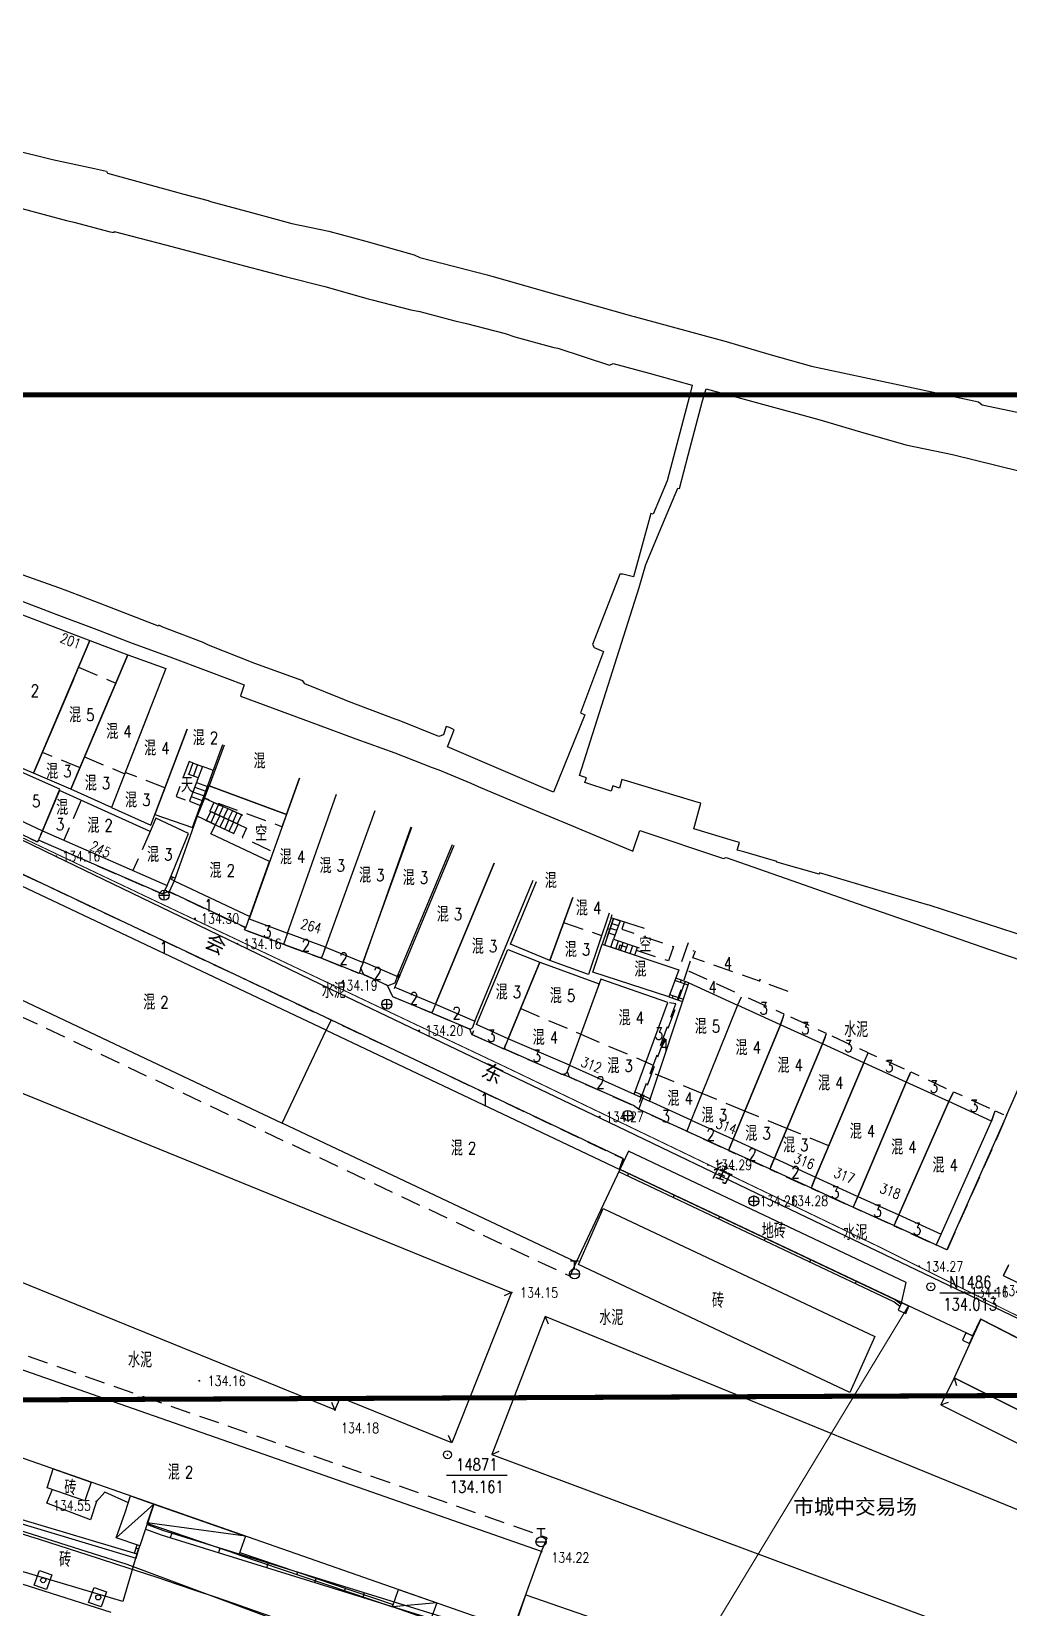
# Model space of a CAD drawing. Extents: x 529262 to 576451, y 2694391 to 2717535.
# Drawn here: x 566506 to 566602.9, y 2710090.4 to 2710246.9 of the extents above; entities that cross this region are included whole.
import ezdxf
from ezdxf.enums import TextEntityAlignment as Align
from ezdxf.xclip import XClip

# ---------------------------------------------------------------- set-up
doc = ezdxf.new("R2010")
doc.units = 0
doc.header["$XCLIPFRAME"] = 0
doc.linetypes.add('X5', pattern=[3, 2, -1])
for name, color, linetype in [('a红线图', 1, 'Continuous'), ('DMTZ', 8, 'Continuous'), ('GCD', 8, 'Continuous'), ('GXYZ', 8, 'Continuous'), ('JMD', 8, 'Continuous'), ('KZD', 8, 'Continuous'), ('PP-COM', 7, 'Continuous'), ('RD-中线', 40, 'Continuous'), ('RD-红线', 7, 'Continuous'), ('RD-街巷路', 8, 'Continuous'), ('ZBTZ', 8, 'Continuous'), ('ZJ', 7, 'Continuous'), ('污水管径标注_W10-', 202, 'Continuous')]:
    doc.layers.add(name, color=color, linetype=linetype)
doc.styles.add('HZ', font='rs.shx', dxfattribs={"width": 0.8, "bigfont": 'hztxt.shx'})
doc.styles.add('romanc', font='romanc.shx', dxfattribs={"width": 0.8})
doc.styles.add('等线体', font='simhei.ttf')
doc.linetypes.add('10422', pattern='A,0.75,[150,AAA.SHX,S=0.5,R=0,X=0,Y=0.5],1.5,[177,AAA.SHX,S=1,R=0,X=0,Y=0.4],0.75', length=3)
doc.linetypes.add('1161', pattern='A,0,[149,AAA.SHX,S=0.15,R=0,X=0,Y=0],-1.6', length=1.6)

# ---------------------------------------------------------------- blocks, each defined once
blk = doc.blocks.new('A$C19FD0107')
at = {"layer": 'RD-中线', "color": 8, "linetype": 'Continuous', "flags": 128}
for points in [[(-4915.64, 15741.63), (-4680.01, 15724.54, -0.06919), (-4464.53, 15678.48), (-4107.28, 15548.59, 0.074087), (-4020.64, 15530.95), (-3764.95, 15517.41)], [(-4490.73, 14139.44, 0), (-4490.29, 14139.42)], [(-3818.25, 14086.17, 0), (-3817.74, 14086.17)]]:
    blk.add_lwpolyline(points, format="xyb", dxfattribs=at)
at = {"layer": 'RD-红线', "color": 8, "linetype": 'Continuous', "flags": 128}
blk.add_lwpolyline([(-4584.2, 15730.06, -0.039951), (-4458.38, 15695.39), (-4101.13, 15565.5, 0.074087), (-4019.69, 15548.92), (-3378.21, 15514.95)], format="xyb", dxfattribs=at)
blk = doc.blocks.new('GC200')
at = {"linetype": 'Continuous', "const_width": 0.2, "flags": 128}
blk.add_lwpolyline([(-0.1, 0, 1), (0.1, 0, 1)], format="xyb", close=True, dxfattribs=at)
blk = doc.blocks.new('gc117')
at = {"color": 8}
blk.add_circle((0, 0), 0.8, dxfattribs=at)
blk.add_point((0, 0), dxfattribs=at)
blk = doc.blocks.new('gc133')
for p, q in [((-1, 0), (1, 0)), ((-0.8, 2.6), (0.8, 2.6)), ((0, 1), (0, 2.6))]:
    blk.add_line(p, q)
blk.add_circle((0, 0), 1)
blk = doc.blocks.new('gc170')
at = {"color": 8, "linetype": 'Continuous'}
blk.add_circle((0, 0), 0.5, dxfattribs=at)
blk = doc.blocks.new('gc043')
for p, q in [((-1, 0), (1, 0)), ((0, -1), (0, 1))]:
    blk.add_line(p, q)
blk.add_circle((0, 0), 1)

msp = doc.modelspace()

# ---------------------------------------------------------------- linework, layer by layer
at = {"const_width": 0.5}
for points in [[(566457.263, 2710927.309), (566457.263, 2710210.803), (566782.486, 2710210.803), (566782.486, 2710283.221), (567028.649, 2710284.666), (567028.649, 2710929.399), (566457.263, 2710928.841)], [(566139.325, 2710172.956), (565986.518, 2710172.842), (565986.681, 2709601.261), (566518.586, 2709601.552), (566518.485, 2709673.527), (566764.333, 2709673.513), (566764.12, 2710112.127), (566139.363, 2710109.398), (566139.316, 2710172.956)]]:
    msp.add_lwpolyline(points, dxfattribs=at)
at = {"layer": 'a红线图', "color": 8, "linetype": 'Continuous', "lineweight": 0, "const_width": 0.1, "elevation": 1, "flags": 128}
msp.add_lwpolyline([(566172.43, 2710207.167), (566212.383, 2710208.175), (566252.319, 2710209.071), (566279.215, 2710209.883), (566301.016, 2710211.706), (566331.862, 2710207.632), (566348.314, 2710205.46), (566371.373, 2710199.816), (566398.459, 2710193.891), (566418.491, 2710205.643), (566445.047, 2710194.234), (566481.463, 2710178.052), (566517.661, 2710160.821), (566553.685, 2710143.725), (566589.853, 2710126.301), (566661.288, 2710090.646), (566696.597, 2710071.626), (566725.76, 2710055.912)], dxfattribs=at)
msp.add_lwpolyline([(566172.43, 2710207.167), (566212.383, 2710208.175), (566252.319, 2710209.071), (566279.215, 2710209.883), (566301.016, 2710211.706), (566331.862, 2710207.632), (566348.314, 2710205.46), (566371.373, 2710199.816), (566398.459, 2710193.891), (566418.491, 2710205.643), (566445.047, 2710194.234), (566481.463, 2710178.052), (566517.661, 2710160.821), (566553.685, 2710143.725), (566589.853, 2710126.301), (566661.288, 2710090.646), (566696.597, 2710071.626), (566725.76, 2710055.912)], dxfattribs=at)
at = {"layer": 'a红线图', "color": 8, "linetype": 'Continuous', "lineweight": 0, "flags": 128}
msp.add_lwpolyline([(566550.969, 2710050.836), (566593.014, 2710120.32)], dxfattribs=at)
msp.add_lwpolyline([(566550.969, 2710050.836), (566593.014, 2710120.32)], dxfattribs=at)
at = {"layer": 'DMTZ', "linetype": '10422', "flags": 128}
msp.add_lwpolyline([(566515.586, 2710100.781), (566513.263, 2710101.817), (566512.415, 2710100.91), (566511.821, 2710099.088), (566507.484, 2710100.738), (566508.074, 2710102.123)], dxfattribs=at)
msp.add_lwpolyline([(566515.586, 2710100.781), (566513.263, 2710101.817), (566512.415, 2710100.91), (566511.821, 2710099.088), (566507.484, 2710100.738), (566508.074, 2710102.123)], dxfattribs=at)
at = {"layer": 'JMD', "linetype": 'Continuous'}
for p, q in [((566522.517, 2710172.77), (566521.523, 2710173.134)), ((566521.991, 2710174.241), (566521.578, 2710173.114)), ((566522.517, 2710172.77), (566521.658, 2710170.428)), ((566521.937, 2710174.261), (566522.93, 2710173.896)), ((566522.461, 2710174.068), (566522.047, 2710172.942)), ((566522.93, 2710173.896), (566522.517, 2710172.77)), ((566522.002, 2710171.366), (566523.099, 2710170.964)), ((566522.174, 2710171.836), (566523.271, 2710171.433)), ((566522.346, 2710172.305), (566523.443, 2710171.903)), ((566522.754, 2710170.025), (566523.614, 2710172.367)), ((566521.658, 2710170.428), (566522.754, 2710170.025)), ((566521.83, 2710170.897), (566522.927, 2710170.495)), ((566524.086, 2710170.316), (566523.685, 2710169.465)), ((566526.903, 2710169.053), (566524.086, 2710170.316)), ((566524.543, 2710170.111), (566524.137, 2710169.252)), ((566524.999, 2710169.907), (566524.59, 2710169.038)), ((566525.455, 2710169.702), (566525.042, 2710168.825)), ((566523.259, 2710168.56), (566526.05, 2710167.244)), ((566523.337, 2710168.524), (566523.763, 2710169.428)), ((566523.685, 2710169.465), (566526.477, 2710168.149)), ((566526.477, 2710168.149), (566523.685, 2710169.465)), ((566523.789, 2710168.31), (566524.215, 2710169.215)), ((566524.241, 2710168.097), (566524.668, 2710169.002)), ((566524.693, 2710167.884), (566525.12, 2710168.788)), ((566525.146, 2710167.671), (566525.572, 2710168.575)), ((566525.912, 2710169.498), (566525.494, 2710168.612)), ((566525.598, 2710167.457), (566526.024, 2710168.362)), ((566526.368, 2710169.293), (566525.946, 2710168.399)), ((566526.05, 2710167.244), (566526.477, 2710168.149)), ((566526.825, 2710169.09), (566526.399, 2710168.185)), ((566519.865, 2710162.668), (566519.971, 2710162.894)), ((566563.11, 2710156.944), (566563.728, 2710158.781)), ((566563.728, 2710158.781), (566564.386, 2710158.567)), ((566563.137, 2710157.809), (566563.374, 2710157.729)), ((566563.25, 2710157.359), (566563.881, 2710157.146)), ((566563.409, 2710157.833), (566564.049, 2710157.618)), ((566563.569, 2710158.307), (566564.216, 2710158.089)), ((566564.386, 2710158.567, -0.51), (566563.735, 2710156.733, 133.232)), ((566563.472, 2710155.947), (566563.735, 2710156.733)), ((566566.012, 2710155.099), (566563.472, 2710155.947)), ((566563.735, 2710156.733), (566566.274, 2710155.885)), ((566563.946, 2710155.789), (566564.209, 2710156.575)), ((566564.421, 2710155.63), (566564.683, 2710156.416)), ((566564.895, 2710155.472), (566565.157, 2710156.258)), ((566565.369, 2710155.314), (566565.632, 2710156.099)), ((566565.843, 2710155.155), (566566.106, 2710155.941)), ((566542.258, 2710153.025), (566542.353, 2710153.256)), ((566542.336, 2710152.993), (566542.432, 2710153.224)), ((566542.453, 2710152.944), (566542.549, 2710153.175)), ((566570.436, 2710152.683), (566570.348, 2710152.448)), ((566569.566, 2710150.886), (566569.642, 2710151.124)), ((566565.767, 2710141.355), (566565.872, 2710141.582)), ((566566.378, 2710141.073), (566566.483, 2710141.3)), ((566567.295, 2710140.649), (566567.4, 2710140.876)), ((566565.22, 2710133.461), (566565.113, 2710133.235)), ((566569.74, 2710131.323), (566569.633, 2710131.097)), ((566574.259, 2710129.185), (566574.153, 2710128.959)), ((566578.779, 2710127.047), (566578.672, 2710126.821)), ((566583.299, 2710124.908), (566583.192, 2710124.682)), ((566587.819, 2710122.77), (566587.712, 2710122.544)), ((566553.619, 2710121.647), (566552.883, 2710121.333)), ((566553.619, 2710121.647), (566552.883, 2710121.333)), ((566556.937, 2710119.269), (566557.253, 2710118.534)), ((566556.937, 2710119.269), (566557.253, 2710118.534)), ((566597.525, 2710113.191), (566597.777, 2710112.432)), ((566536.091, 2710109.995), (566535.78, 2710110.732)), ((566536.091, 2710109.995), (566535.78, 2710110.732)), ((566596.193, 2710110.512), (566596.952, 2710110.765)), ((566547.684, 2710106.714), (566547.37, 2710107.45)), ((566547.684, 2710106.714), (566547.37, 2710107.45)), ((566551.641, 2710105.561), (566552.37, 2710105.889)), ((566551.641, 2710105.561), (566552.37, 2710105.889)), ((566514.384, 2710097.299), (566518.112, 2710100.65)), ((566514.384, 2710097.299), (566518.112, 2710100.65)), ((566527.209, 2710097.469), (566517.465, 2710098.78)), ((566527.209, 2710097.469), (566517.465, 2710098.78)), ((566519.896, 2710097.765), (566519.748, 2710097.288)), ((566516.602, 2710096.181), (566516.365, 2710096.262)), ((566524.671, 2710096.282), (566524.523, 2710095.805)), ((566526.562, 2710095.598), (566526.642, 2710095.835)), ((566527.579, 2710095.253), (566527.66, 2710095.49)), ((566529.446, 2710094.799), (566529.298, 2710094.322)), ((566532.315, 2710093.648), (566532.395, 2710093.884)), ((566534.221, 2710093.316), (566534.073, 2710092.839)), ((566537.05, 2710092.042), (566537.13, 2710092.279)), ((566538.996, 2710091.833), (566538.848, 2710091.356)), ((566546.182, 2710090.833), (566541.785, 2710090.437)), ((566541.785, 2710090.437), (566541.865, 2710090.674))]:
    msp.add_line(p, q, dxfattribs=at)
at = {"layer": 'JMD', "linetype": 'Continuous', "flags": 128}
for points, elevation in [([(566511.779, 2710186.397), (566506.18, 2710173.208), (566502.46, 2710174.787), (566499.167, 2710177.073), (566504.218, 2710189.269)], 133.991), ([(566515.537, 2710184.981), (566509.879, 2710171.639), (566506.18, 2710173.208), (566511.779, 2710186.397)], 133.847), ([(566519.308, 2710183.603), (566513.926, 2710169.828), (566509.879, 2710171.639), (566515.537, 2710184.981)], 133.791), ([(566519.427, 2710162.083), (566521.57, 2710167.238), (566518.316, 2710168.763), (566517.767, 2710167.446), (566508.742, 2710171.486), (566507.062, 2710167.492)], 134.331), ([(566519.427, 2710162.083), (566521.57, 2710167.238), (566518.316, 2710168.763), (566517.767, 2710167.446), (566508.742, 2710171.486), (566507.062, 2710167.492)], 134.331), ([(566535.229, 2710147.7), (566502.479, 2710163.192), (566498.114, 2710153.963), (566530.865, 2710138.474)], 134.378), ([(566535.229, 2710147.7), (566502.479, 2710163.192), (566498.114, 2710153.963), (566530.865, 2710138.474)], 134.378), ([(566553.236, 2710155.702), (566556.426, 2710154.447), (566553.272, 2710146.848), (566550.125, 2710148.258), (566553.236, 2710155.702)], 145.478), ([(566570.202, 2710153.7), (566569.219, 2710150.997), (566561.676, 2710153.447), (566562.608, 2710156.236)], 135.598), ([(566553.272, 2710146.848), (566556.426, 2710154.447), (566562.299, 2710152.319), (566559.357, 2710144.226)], 135.475), ([(566565.767, 2710141.355), (566569.118, 2710150.452), (566562.462, 2710152.767), (566559.357, 2710144.226)], 134.343), ([(566571.201, 2710152.397), (566576.043, 2710150.185), (566571.446, 2710138.777), (566567.295, 2710140.649)], 135.152), ([(566571.446, 2710138.777), (566575.599, 2710136.877), (566580.291, 2710148.246), (566576.043, 2710150.185)], 134.284), ([(566535.229, 2710147.7), (566564.358, 2710133.869), (566560.013, 2710124.683), (566530.863, 2710138.47)], 134.337), ([(566535.229, 2710147.7), (566564.358, 2710133.869), (566560.013, 2710124.683), (566530.863, 2710138.47)], 134.337), ([(566575.599, 2710136.877), (566579.688, 2710134.996), (566584.458, 2710146.347), (566580.291, 2710148.246)], 134.351), ([(566579.688, 2710134.996), (566583.786, 2710133.109), (566588.56, 2710144.468), (566584.458, 2710146.347)], 134.336), ([(566587.966, 2710131.184), (566592.776, 2710142.54), (566588.56, 2710144.468), (566583.786, 2710133.109)], 134.344), ([(566587.966, 2710131.184), (566592.034, 2710129.353), (566596.997, 2710140.612), (566592.776, 2710142.54)], 134.344), ([(566592.034, 2710129.353), (566596.225, 2710127.44), (566601.22, 2710138.668), (566596.997, 2710140.612)], 134.288), ([(566589.644, 2710117.301), (566587.189, 2710111.722), (566560.247, 2710124.427), (566562.702, 2710130.006)], 134.568), ([(566589.644, 2710117.301), (566587.189, 2710111.722), (566560.247, 2710124.427), (566562.702, 2710130.006)], 134.568), ([(566556.59, 2710095.929), (566484.389, 2710121.18), (566481.571, 2710113.43), (566553.772, 2710088.179)], 134.215), ([(566556.59, 2710095.929), (566484.389, 2710121.18), (566481.571, 2710113.43), (566553.772, 2710088.179)], 134.215), ([(566592.726, 2710119.571), (566593.045, 2710120.293), (566592.308, 2710120.624), (566591.989, 2710119.902)], 135.357), ([(566599.039, 2710116.576), (566599.369, 2710117.313), (566598.686, 2710117.653), (566598.356, 2710116.916)], 136.862), ([(566504.677, 2710099.213), (566516.438, 2710095.698), (566515.025, 2710090.97), (566503.264, 2710094.485)], 136.314)]:
    msp.add_lwpolyline(points, close=True, dxfattribs=dict(at, elevation=elevation))
for points, elevation in [([(566510.137, 2710182.53), (566506.18, 2710173.208), (566502.46, 2710174.787), (566499.167, 2710177.073), (566502.761, 2710185.752)], 133.991), ([(566513.816, 2710180.923), (566509.879, 2710171.639), (566506.18, 2710173.208), (566510.137, 2710182.53)], 133.847), ([(566517.613, 2710179.265), (566513.926, 2710169.828), (566509.879, 2710171.639), (566513.816, 2710180.923)], 133.791), ([(566517.613, 2710179.265), (566513.926, 2710169.828), (566517.804, 2710168.055), (566521.429, 2710177.598)], 146.662), ([(566521.429, 2710177.599), (566518.202, 2710169.107), (566521.952, 2710167.839), (566524.966, 2710176.054)], 134.716), ([(566524.027, 2710173.494), (566522.93, 2710173.896)], 131.629), ([(566540.035, 2710169.472), (566535.14, 2710155.931), (566531.39, 2710157.338), (566536.248, 2710171.126)], 133.897), ([(566540.035, 2710169.472), (566535.14, 2710155.931), (566538.873, 2710154.438), (566543.638, 2710167.898)], 134.414), ([(566547.711, 2710166.12), (566542.258, 2710153.025), (566538.889, 2710154.485), (566543.704, 2710167.87)], 134.396), ([(566547.888, 2710166.042), (566542.046, 2710151.962), (566546.06, 2710150.288), (566551.874, 2710164.301)], 134.344), ([(566551.874, 2710164.301), (566546.06, 2710150.288), (566549.981, 2710148.613), (566555.767, 2710162.601)], 134.472), ([(566559.701, 2710160.883), (566557.396, 2710154.635), (566553.513, 2710156.236), (566556.095, 2710162.458)], 135.475), ([(566566.795, 2710157.785), (566563.491, 2710158.858), (566563.598, 2710159.181)], 132.976), ([(566614.998, 2710095.498), (566556.937, 2710119.269), (566551.641, 2710105.561), (566614.998, 2710081.916)], 135.885), ([(566614.998, 2710095.498), (566556.937, 2710119.269), (566551.641, 2710105.561), (566614.998, 2710081.916)], 135.885), ([(566614.998, 2710111.181), (566613.255, 2710112.057), (566608.249, 2710114.885), (566600.167, 2710118.992), (566597.525, 2710113.191), (566614.998, 2710104.434)], 135.051), ([(566614.998, 2710104.434), (566597.525, 2710113.191), (566596.193, 2710110.512), (566614.998, 2710101.087)], 134.196)]:
    msp.add_lwpolyline(points, dxfattribs=dict(at, elevation=elevation))
at = {"layer": 'JMD', "linetype": 'X5', "flags": 128}
for points, elevation in [([(566510.647, 2710183.732), (566514.342, 2710182.165)], 147.891), ([(566510.802, 2710173.762), (566507.069, 2710175.264)], 144.087), ([(566510.802, 2710173.762), (566507.069, 2710175.264)], 144.087), ([(566511.239, 2710174.847), (566515.226, 2710173.157)], 149.47), ([(566521.937, 2710174.261), (566521.611, 2710174.38), (566520.338, 2710170.912), (566521.658, 2710170.428)], 131.629), ([(566519.214, 2710171.767), (566515.283, 2710173.302)], 138.925), ([(566507.062, 2710167.492), (566506.581, 2710166.373), (566501.401, 2710168.82), (566501.915, 2710169.909)], 134.179), ([(566507.062, 2710167.492), (566506.581, 2710166.373), (566501.401, 2710168.82), (566501.915, 2710169.909)], 134.179), ([(566510.92, 2710170.527), (566509.186, 2710166.563)], 142.368), ([(566510.92, 2710170.527), (566509.186, 2710166.563)], 142.368), ([(566519.427, 2710162.083), (566518.976, 2710161.203), (566506.695, 2710166.556), (566507.062, 2710167.492)], 134.331), ([(566519.427, 2710162.083), (566518.976, 2710161.203), (566506.695, 2710166.556), (566507.062, 2710167.492)], 134.331), ([(566517.767, 2710167.446), (566516.041, 2710163.564)], 136.091), ([(566535.229, 2710147.7), (566535.713, 2710148.699), (566502.937, 2710164.185), (566502.479, 2710163.192)], 134.337), ([(566535.229, 2710147.7), (566535.713, 2710148.699), (566502.937, 2710164.185), (566502.479, 2710163.192)], 134.337), ([(566520.123, 2710162.546), (566519.649, 2710161.445), (566527.235, 2710157.866), (566527.654, 2710158.995)], 134.381), ([(566531.39, 2710157.338), (566530.974, 2710156.213), (566527.154, 2710157.648), (566527.654, 2710158.995)], 134.46), ([(566535.14, 2710155.931), (566534.776, 2710154.962), (566534.587, 2710154.881), (566531.136, 2710156.152), (566531.054, 2710156.368), (566531.39, 2710157.338)], 134.384), ([(566564.792, 2710158.435), (566564.563, 2710157.73), (566569.682, 2710156.016), (566569.19, 2710154.582), (566564.347, 2710156.145), (566564.207, 2710155.716)], 132.73), ([(566538.873, 2710154.438), (566538.659, 2710153.845), (566538.488, 2710153.32), (566534.736, 2710154.837), (566535.14, 2710155.931)], 134.414), ([(566569.219, 2710150.997), (566570.088, 2710150.72), (566571.703, 2710155.641)], 135.598), ([(566571.131, 2710156.376), (566570.202, 2710153.7)], 134.747), ([(566578.271, 2710152.772), (566578.202, 2710152.569), (566571.613, 2710154.892), (566571.849, 2710155.577)], 135.204), ([(566560.013, 2710124.683), (566559.387, 2710123.268), (566497.466, 2710152.594), (566498.114, 2710153.963)], 1.238), ([(566560.013, 2710124.683), (566559.387, 2710123.268), (566497.466, 2710152.594), (566498.114, 2710153.963)], 1.238), ([(566542.258, 2710153.025), (566542.025, 2710152.384), (566541.341, 2710152.12), (566538.969, 2710153.197), (566538.659, 2710153.845), (566538.889, 2710154.485)], 134.396), ([(566571.446, 2710138.777), (566570.996, 2710137.66), (566566.241, 2710139.834), (566571.219, 2710153.568), (566576.46, 2710151.174), (566576.043, 2710150.185)], 134.284), ([(566581.063, 2710151.553), (566578.202, 2710152.569), (566578.271, 2710152.772)], 135.153), ([(566580.291, 2710148.246), (566580.667, 2710149.3), (566576.46, 2710151.174), (566576.043, 2710150.185)], 135.171), ([(566549.981, 2710148.613), (566549.703, 2710147.912), (566549.506, 2710147.786), (566545.821, 2710149.338), (566545.765, 2710149.551), (566546.06, 2710150.288)], 134.39), ([(566554.519, 2710149.854), (566560.478, 2710147.308)], 150.269), ([(566584.458, 2710146.347), (566584.859, 2710147.362), (566580.667, 2710149.3), (566580.291, 2710148.246)], 135.23), ([(566564.358, 2710133.869), (566564.71, 2710134.922), (566535.713, 2710148.699), (566535.229, 2710147.7)], 136.287), ([(566553.272, 2710146.848), (566552.842, 2710145.833), (566549.695, 2710147.243), (566550.125, 2710148.258)], 135.475), ([(566560.478, 2710147.308), (566567.673, 2710144.234)], 150.269), ([(566588.56, 2710144.468), (566588.994, 2710145.462), (566584.859, 2710147.362), (566584.458, 2710146.347)], 135.201), ([(566588.56, 2710144.468), (566588.994, 2710145.462), (566593.237, 2710143.565), (566592.776, 2710142.54)], 135.201), ([(566572.511, 2710141.42), (566567.556, 2710143.464)], 134.336), ([(566592.776, 2710142.54), (566593.237, 2710143.565), (566597.478, 2710141.585), (566596.997, 2710140.612)], 135.197), ([(566576.751, 2710139.67), (566572.511, 2710141.42)], 134.336), ([(566596.997, 2710140.612), (566597.478, 2710141.585), (566601.613, 2710139.697), (566601.22, 2710138.668)], 135.22), ([(566571.446, 2710138.777), (566570.996, 2710137.66), (566575.14, 2710135.765), (566575.599, 2710136.877)], 134.284), ([(566580.927, 2710137.946), (566576.751, 2710139.67)], 134.336), ([(566601.22, 2710138.668), (566601.613, 2710139.697), (566602.741, 2710139.196), (566596.824, 2710125.876), (566595.747, 2710126.366), (566596.225, 2710127.44)], 136.063), ([(566575.599, 2710136.877), (566575.14, 2710135.765), (566579.226, 2710133.897), (566579.688, 2710134.996)], 134.351), ([(566585.096, 2710136.226), (566580.927, 2710137.946)], 134.336), ([(566579.688, 2710134.996), (566579.226, 2710133.897), (566583.329, 2710132.021), (566583.786, 2710133.109)], 134.336), ([(566583.786, 2710133.109), (566583.329, 2710132.021), (566587.513, 2710130.116), (566587.966, 2710131.184)], 134.336), ([(566587.966, 2710131.184), (566587.513, 2710130.116), (566591.558, 2710128.274), (566592.034, 2710129.353)], 134.344), ([(566592.034, 2710129.353), (566591.558, 2710128.274), (566595.747, 2710126.366), (566596.225, 2710127.44)], 134.288), ([(566613.355, 2710119.275), (566612.84, 2710118.218), (566602.439, 2710123.316), (566602.966, 2710124.377)], 134.15), ([(566556.59, 2710095.929), (566557.144, 2710097.303), (566484.877, 2710122.577), (566484.389, 2710121.18)], 134.215), ([(566556.59, 2710095.929), (566557.144, 2710097.303), (566484.877, 2710122.577), (566484.389, 2710121.18)], 134.215)]:
    msp.add_lwpolyline(points, dxfattribs=dict(at, elevation=elevation))
at = {"layer": 'JMD', "linetype": 'Continuous', "flags": 128}
for points in [[(566525.091, 2710175.999), (566523.599, 2710171.958), (566531.272, 2710169.129), (566532.56, 2710172.737)], [(566532.56, 2710172.737), (566527.566, 2710158.747), (566531.39, 2710157.338), (566536.248, 2710171.126)], [(566531.272, 2710169.129), (566523.599, 2710171.958)], [(566520.123, 2710162.546), (566519.692, 2710162.749)], [(566520.21, 2710162.781), (566519.785, 2710162.982)], [(566563.296, 2710159.313), (566561.242, 2710153.24), (566557.396, 2710154.635), (566559.701, 2710160.883)], [(566563.491, 2710158.858), (566562.608, 2710156.236)], [(566563.728, 2710158.781), (566562.845, 2710156.156)], [(566542.258, 2710153.025), (566542.453, 2710152.944)], [(566542.353, 2710153.256), (566542.549, 2710153.175)], [(566571.122, 2710152.16), (566569.819, 2710152.646)], [(566571.201, 2710152.397), (566569.904, 2710152.881)], [(566569.219, 2710150.997), (566570.59, 2710150.56)], [(566569.295, 2710151.235), (566570.669, 2710150.797)], [(566565.872, 2710141.582), (566567.4, 2710140.876)], [(566565.767, 2710141.355), (566567.295, 2710140.649)], [(566592.142, 2710120.25), (566591.557, 2710120.725), (566564.251, 2710133.643)], [(566592.247, 2710120.487), (566591.692, 2710120.938), (566564.358, 2710133.869)], [(566484.885, 2710104.757), (566516.359, 2710095.264), (566516.72, 2710096.518)], [(566502.039, 2710098.9), (566515.43, 2710094.67), (566547.635, 2710082.681)], [(566564.47, 2710076.469), (566550.648, 2710081.593), (566552.578, 2710087.091), (566518.873, 2710097.559), (566517.262, 2710098.147)], [(566564.644, 2710076.938), (566551.283, 2710081.891), (566553.222, 2710087.415), (566519.021, 2710098.037), (566517.433, 2710098.617)], [(566516.198, 2710095.769), (566516.474, 2710096.585)], [(566516.438, 2710095.698), (566516.711, 2710096.504)], [(566526.562, 2710095.598), (566541.785, 2710090.437)], [(566526.642, 2710095.835), (566541.865, 2710090.674)], [(566500.508, 2710094.14), (566513.854, 2710089.924)]]:
    msp.add_lwpolyline(points, dxfattribs=at)
for points in [[(566503.789, 2710173.843), (566501.915, 2710169.909), (566507.062, 2710167.492), (566508.801, 2710171.624)], [(566503.789, 2710173.843), (566501.915, 2710169.909), (566507.062, 2710167.492), (566508.801, 2710171.624)], [(566529.599, 2710164.443), (566523.786, 2710167.184), (566524.221, 2710168.107), (566522.412, 2710168.96), (566520.123, 2710162.546), (566527.654, 2710158.995)], [(566490.003, 2710147.577), (566553.619, 2710121.647), (566547.684, 2710106.714), (566536.593, 2710111.229), (566536.091, 2710109.995), (566483.056, 2710131.586)], [(566490.003, 2710147.577), (566553.619, 2710121.647), (566547.684, 2710106.714), (566536.593, 2710111.229), (566536.091, 2710109.995), (566483.056, 2710131.586)], [(566511.904, 2710102.821), (566511.258, 2710100.972), (566507.537, 2710102.273), (566508.12, 2710104.145)], [(566511.904, 2710102.821), (566511.258, 2710100.972), (566507.537, 2710102.273), (566508.12, 2710104.145)], [(566518.112, 2710100.65), (566516.711, 2710096.504), (566514.384, 2710097.299), (566515.284, 2710099.825), (566515.8, 2710101.459)], [(566518.112, 2710100.65), (566516.711, 2710096.504), (566514.384, 2710097.299), (566515.284, 2710099.825), (566515.8, 2710101.459)], [(566518.112, 2710100.65), (566527.209, 2710097.469), (566526.562, 2710095.598), (566517.455, 2710098.705)], [(566508.011, 2710093.636), (566507.474, 2710092.154), (566506.229, 2710092.581), (566506.766, 2710094.063)], [(566513.429, 2710091.928), (566512.892, 2710090.446), (566511.647, 2710090.872), (566512.184, 2710092.354)], [(566546.182, 2710090.833), (566545.58, 2710089.11), (566541.785, 2710090.437), (566542.388, 2710092.16)], [(566555.031, 2710091.642), (566614.024, 2710071.184), (566612.239, 2710066.036), (566553.262, 2710086.489)], [(566555.031, 2710091.642), (566614.024, 2710071.184), (566612.239, 2710066.036), (566553.262, 2710086.489)]]:
    msp.add_lwpolyline(points, close=True, dxfattribs=at)
at = {"layer": 'JMD', "linetype": 'X5', "flags": 128}
for points in [[(566531.272, 2710169.129), (566530.821, 2710167.907), (566523.148, 2710170.736), (566523.599, 2710171.958)], [(566523.148, 2710170.736), (566522.412, 2710168.96)], [(566523.148, 2710170.736), (566526.903, 2710169.053)], [(566526.477, 2710168.149), (566527.318, 2710167.752), (566526.892, 2710166.847), (566529.944, 2710165.409), (566529.599, 2710164.443)], [(566558.78, 2710158.386), (566562.551, 2710157.111)], [(566559.357, 2710144.226), (566559.125, 2710143.586), (566559.323, 2710143.055), (566565.738, 2710140.208), (566566.259, 2710140.378), (566569.899, 2710150.302), (566569.118, 2710150.452)]]:
    msp.add_lwpolyline(points, dxfattribs=at)
for points, elevation in [([(566546.06, 2710150.288), (566545.765, 2710149.551, -0.4140765), (566545.548, 2710149.458), (566541.864, 2710150.999, -0.4050628), (566541.759, 2710151.244), (566542.046, 2710151.962)], 134.472), ([(566559.357, 2710144.226), (566559.125, 2710143.586, -0.3915152), (566558.603, 2710143.317), (566553.138, 2710145.723, -0.2104758), (566552.922, 2710145.959), (566553.272, 2710146.848)], 136.113)]:
    msp.add_lwpolyline(points, format="xyb", dxfattribs=dict(at, elevation=elevation))
at = {"layer": 'KZD', "linetype": 'Continuous'}
for p, q in [((566602.122, 2710121.582, 134.013), (566596.122, 2710121.582, 134.013)), ((566553.16, 2710103.47, 134.161), (566547.16, 2710103.47, 134.161)), ((566553.16, 2710103.47, 134.161), (566547.16, 2710103.47, 134.161))]:
    msp.add_line(p, q, dxfattribs=at)
at = {"layer": 'RD-街巷路', "color": 8, "linetype": 'Continuous'}
for points, elevation in [([(566503.938, 2710235.173), (566508.063, 2710234.17), (566512.213, 2710233.269), (566513.432, 2710233.004), (566513.503, 2710232.815), (566520.488, 2710230.869), (566520.961, 2710230.746), (566523.495, 2710230.086), (566523.738, 2710229.998), (566527.814, 2710228.886), (566531.805, 2710227.801), (566535.488, 2710227.056), (566539.14, 2710226.042), (566543.952, 2710224.705), (566544.497, 2710224.431), (566551.188, 2710222.698), (566551.654, 2710222.564), (566558.517, 2710220.618), (566562.003, 2710219.63), (566565.502, 2710218.637), (566565.782, 2710218.567), (566574.895, 2710216.095), (566579.137, 2710214.825), (566583.375, 2710213.651), (566592.066, 2710211.791), (566599.96, 2710210.1), (566600.317, 2710209.792), (566604.396, 2710208.94)], 135.377), ([(566505.027, 2710229.292), (566509.454, 2710228.108), (566510.169, 2710227.948), (566513.792, 2710226.988), (566514.168, 2710226.895), (566514.195, 2710227.002), (566519.261, 2710225.688), (566523.155, 2710224.654), (566527.115, 2710223.609), (566531.14, 2710222.53), (566535.074, 2710221.535), (566539.368, 2710220.328), (566539.768, 2710220.209), (566543.609, 2710219.239), (566544.5, 2710219.079), (566547.987, 2710218.146), (566549.137, 2710217.873), (566552.981, 2710216.896), (566553.922, 2710216.557), (566557.822, 2710215.486), (566558.187, 2710215.419), (566563.316, 2710213.729), (566563.71, 2710213.905), (566567.277, 2710212.93), (566571.533, 2710211.757), (566571.273, 2710210.644), (566569.038, 2710202.246), (566567.657, 2710198.931), (566567.432, 2710198.993), (566565.711, 2710192.734), (566564.665, 2710192.992), (566564.366, 2710192.968), (566561.659, 2710185.995), (566561.806, 2710185.698), (566562.743, 2710185.306), (566560.442, 2710179.207), (566560.893, 2710179.004), (566557.767, 2710171.338), (566556.75, 2710171.753), (566547.263, 2710175.842), (566547.904, 2710177.532), (566547.446, 2710177.745), (566547.139, 2710177.848), (566546.867, 2710177.035), (566546.4, 2710176.87), (566542.449, 2710178.457), (566542.067, 2710178.589), (566537.422, 2710180.355), (566537.043, 2710180.507), (566533.111, 2710182.081), (566532.9, 2710182.398), (566528.13, 2710184.111), (566523.524, 2710185.932), (566523.023, 2710186.204), (566519.014, 2710187.734), (566518.607, 2710187.904), (566518.565, 2710187.803), (566513.702, 2710189.698), (566512.7, 2710190.107), (566509.579, 2710191.293), (566508.701, 2710191.623), (566504.116, 2710193.246)], 133.713), ([(566606.414, 2710156.425), (566595.049, 2710160.103), (566594.899, 2710160.148), (566584.171, 2710163.324), (566584.129, 2710163.18), (566579.92, 2710164.4), (566579.938, 2710164.464), (566576.662, 2710165.402), (566576.013, 2710165.586), (566576.225, 2710166.338), (566575.641, 2710166.512), (566571.691, 2710167.68), (566572.386, 2710170.243), (566572.115, 2710170.324), (566564.783, 2710172.516), (566564.562, 2710172.578), (566564.326, 2710171.74), (566563.676, 2710171.953), (566563.504, 2710171.427), (566560.891, 2710172.28), (566561.048, 2710172.762), (566560.356, 2710172.981), (566566.264, 2710191.667), (566566.928, 2710193.926), (566568.515, 2710197.734), (566570.097, 2710201.531), (566570.264, 2710201.476), (566571.137, 2710204.784), (566572.567, 2710210.205), (566572.938, 2710211.4)], 134.671), ([(566572.938, 2710211.4), (566584.094, 2710208.332), (566588.232, 2710207.112), (566592.744, 2710205.82), (566597.366, 2710204.859), (566608.499, 2710202.112)], 134.671), ([(566621.234, 2710108.158), (566600.136, 2710119.019), (566599.338, 2710117.34), (566593.014, 2710120.32), (566564.327, 2710133.896), (566564.679, 2710134.949), (566535.682, 2710148.726), (566502.906, 2710164.212), (566498.675, 2710166.306), (566469.573, 2710180.135), (566436.658, 2710195.658), (566430.378, 2710197.447), (566428.07, 2710198.489), (566426.665, 2710199.227), (566419.768, 2710202.848)], 134.943), ([(566504.679, 2710190.429), (566508.406, 2710189.014), (566512.183, 2710187.579), (566515.967, 2710186.134), (566519.714, 2710184.772), (566523.561, 2710183.317), (566527.085, 2710181.984), (566526.704, 2710180.902), (566526.816, 2710180.85), (566534.411, 2710178.024), (566538.168, 2710176.647), (566542.027, 2710175.235), (566545.745, 2710173.797), (566546.382, 2710173.538), (566549.573, 2710172.225), (566550.297, 2710171.914), (566554.295, 2710170.201), (566558.201, 2710168.585), (566558.539, 2710168.445), (566561.993, 2710167.009), (566565.41, 2710165.588), (566565.658, 2710165.485), (566566.335, 2710167.515), (566574.651, 2710164.745), (566574.91, 2710164.854), (566581.417, 2710162.574), (566587.92, 2710160.295), (566594.401, 2710158.024), (566600.936, 2710155.734), (566608.134, 2710153.297)], 133.666), ([(566602.71, 2710139.223), (566596.793, 2710125.903), (566591.528, 2710128.301), (566587.483, 2710130.143), (566583.298, 2710132.048), (566579.195, 2710133.924), (566575.109, 2710135.792), (566566.21, 2710139.861), (566565.707, 2710140.235), (566559.292, 2710143.082), (566558.572, 2710143.344), (566553.107, 2710145.75), (566552.811, 2710145.86), (566549.664, 2710147.27), (566549.475, 2710147.813), (566545.79, 2710149.365), (566545.517, 2710149.485), (566541.833, 2710151.026), (566541.31, 2710152.147), (566538.938, 2710153.224), (566538.457, 2710153.347), (566534.705, 2710154.864), (566534.556, 2710154.908), (566531.105, 2710156.179), (566530.943, 2710156.24), (566527.123, 2710157.675), (566527.204, 2710157.893), (566519.618, 2710161.472), (566518.945, 2710161.23), (566506.664, 2710166.583), (566506.55, 2710166.4), (566501.37, 2710168.847)], 133.666), ([(566602.935, 2710124.404), (566602.408, 2710123.343), (566612.81, 2710118.245)], 134.943)]:
    msp.add_lwpolyline(points, dxfattribs=dict(at, elevation=elevation))
at = {"layer": 'RD-街巷路', "color": 8, "elevation": 133.666}
msp.add_lwpolyline([(566602.71, 2710139.223), (566604.452, 2710143.144)], dxfattribs=at)
at = {"layer": 'ZBTZ', "linetype": '1161', "flags": 128}
msp.add_lwpolyline([(566592.308, 2710120.624), (566592.765, 2710122.643), (566565.213, 2710135.677), (566564.358, 2710133.869)], dxfattribs=at)
at = {"layer": '污水管径标注_W10-'}
msp.add_lwpolyline([(566380.78, 2710197.337), (566397.853, 2710194.147), (566418.694, 2710206.049), (566435.66, 2710198.346), (566453.871, 2710190.078), (566463.311, 2710185.792), (566472.074, 2710181.794), (566490.27, 2710173.494), (566498.799, 2710169.603), (566508.366, 2710164.979), (566526.373, 2710156.276), (566535.682, 2710151.776), (566544.393, 2710147.6), (566562.428, 2710138.955), (566580.463, 2710130.31), (566598.498, 2710121.664), (566607.822, 2710117.195)], dxfattribs=at)

# ---------------------------------------------------------------- block references
at = {"layer": 'GCD', "linetype": 'Continuous'}
ref = msp.add_blockref('GC200', (566508.433, 2710164.974, 134.16), dxfattribs=dict(at, xscale=0.5, yscale=0.5, zscale=0.5))
ref.add_attrib('height', '134.16', dxfattribs={"linetype": 'Continuous', "height": 1, "style": 'HZ', "width": 0.8}).set_placement((566509.033, 2710164.974, 134.16), align=Align.MIDDLE_LEFT)
ref = msp.add_blockref('GC200', (566522.215, 2710158.789, 134.298), dxfattribs=dict(at, xscale=0.5, yscale=0.5, zscale=0.5))
ref.add_attrib('height', '134.30', dxfattribs={"linetype": 'Continuous', "height": 1, "style": 'HZ', "width": 0.8}).set_placement((566522.815, 2710158.789, 134.298), align=Align.MIDDLE_LEFT)
ref = msp.add_blockref('GC200', (566526.414, 2710156.279, 134.16), dxfattribs=dict(at, xscale=0.5, yscale=0.5, zscale=0.5))
ref.add_attrib('height', '134.16', dxfattribs={"linetype": 'Continuous', "height": 1, "style": 'HZ', "width": 0.8}).set_placement((566527.014, 2710156.279, 134.16), align=Align.MIDDLE_LEFT)
ref = msp.add_blockref('GC200', (566535.943, 2710152.153, 134.19), dxfattribs=dict(at, xscale=0.5, yscale=0.5, zscale=0.5))
ref.add_attrib('height', '134.19', dxfattribs={"linetype": 'Continuous', "height": 1, "style": 'HZ', "width": 0.8}).set_placement((566536.543, 2710152.153, 134.19), align=Align.MIDDLE_LEFT)
ref = msp.add_blockref('GC200', (566544.444, 2710147.663, 134.2), dxfattribs=dict(at, xscale=0.5, yscale=0.5, zscale=0.5))
ref.add_attrib('height', '134.20', dxfattribs={"linetype": 'Continuous', "height": 1, "style": 'HZ', "width": 0.8}).set_placement((566545.044, 2710147.663, 134.2), align=Align.MIDDLE_LEFT)
ref = msp.add_blockref('GC200', (566562.362, 2710139.107, 134.27), dxfattribs=dict(at, xscale=0.5, yscale=0.5, zscale=0.5))
ref.add_attrib('height', '134.27', dxfattribs={"linetype": 'Continuous', "height": 1, "style": 'HZ', "width": 0.8}).set_placement((566562.962, 2710139.107, 134.27), align=Align.MIDDLE_LEFT)
ref = msp.add_blockref('GC200', (566573.113, 2710134.33, 134.294), dxfattribs=dict(at, xscale=0.5, yscale=0.5, zscale=0.5))
ref.add_attrib('height', '134.29', dxfattribs={"linetype": 'Continuous', "height": 1, "style": 'HZ', "width": 0.8}).set_placement((566573.713, 2710134.33, 134.294), align=Align.MIDDLE_LEFT)
ref = msp.add_blockref('GC200', (566577.65, 2710130.739, 134.262), dxfattribs=dict(at, xscale=0.5, yscale=0.5, zscale=0.5))
ref.add_attrib('height', '134.26', dxfattribs={"linetype": 'Continuous', "height": 1, "style": 'HZ', "width": 0.8}).set_placement((566578.25, 2710130.739, 134.262), align=Align.MIDDLE_LEFT)
ref = msp.add_blockref('GC200', (566580.658, 2710130.76, 134.28), dxfattribs=dict(at, xscale=0.5, yscale=0.5, zscale=0.5))
ref.add_attrib('height', '134.28', dxfattribs={"linetype": 'Continuous', "height": 1, "style": 'HZ', "width": 0.8}).set_placement((566581.258, 2710130.76, 134.28), align=Align.MIDDLE_LEFT)
ref = msp.add_blockref('GC200', (566594.059, 2710124.244, 134.273), dxfattribs=dict(at, xscale=0.5, yscale=0.5, zscale=0.5))
ref.add_attrib('height', '134.27', dxfattribs={"linetype": 'Continuous', "height": 1, "style": 'HZ', "width": 0.8}).set_placement((566594.659, 2710124.244, 134.273), align=Align.MIDDLE_LEFT)
at = {"layer": 'GCD', "linetype": 'Continuous', "xscale": 0.5, "yscale": 0.5, "zscale": 0.5}
for p in [(566553.619, 2710121.647, 134.151), (566522.622, 2710112.886, 134.16), (566536.091, 2710109.995, 134.18), (566512.415, 2710100.91, 134.553), (566556.59, 2710095.929, 134.215)]:
    msp.add_blockref('GC200', p, dxfattribs=at)
at = {"layer": 'GCD', "linetype": 'Continuous'}
ref = msp.add_blockref('GC200', (566598.569, 2710121.682, 134.158), dxfattribs=dict(at, xscale=0.5, yscale=0.5, zscale=0.5))
ref.add_attrib('height', '134.16', dxfattribs={"linetype": 'Continuous', "height": 1, "style": 'HZ', "width": 0.8}).set_placement((566599.169, 2710121.682, 134.158), align=Align.MIDDLE_LEFT)
ref = msp.add_blockref('GC200', (566601.617, 2710121.837, 134.244), dxfattribs=dict(at, xscale=0.5, yscale=0.5, zscale=0.5))
ref.add_attrib('height', '134.24', dxfattribs={"linetype": 'Continuous', "height": 1, "style": 'HZ', "width": 0.8}).set_placement((566602.217, 2710121.837, 134.244), align=Align.MIDDLE_LEFT)
at = {"layer": 'GXYZ', "linetype": 'Continuous', "xscale": 0.5, "yscale": 0.5, "zscale": 0.5}
for name, p in [('gc043', (566519.151, 2710161.098, 134.279)), ('gc043', (566541.242, 2710150.298, 134.309)), ('gc043', (566565.139, 2710139.234, 134.263)), ('gc043', (566577.65, 2710130.739, 134.262)), ('gc133', (566559.865, 2710123.499, 134.908)), ('gc133', (566556.536, 2710096.905, 133.548))]:
    msp.add_blockref(name, p, dxfattribs=at)
at = {"layer": 'KZD', "linetype": 'Continuous', "xscale": 0.5, "yscale": 0.5, "zscale": 0.5}
for p in [(566595.216, 2710122.225, 134.013), (566547.253, 2710105.546, 134.161), (566547.253, 2710105.546, 134.161)]:
    msp.add_blockref('gc117', p, dxfattribs=at)
at = {"layer": 'PP-COM'}
ref = msp.add_blockref('A$C19FD0107', (570997.993, 2694390.603), dxfattribs=at)
XClip(ref).set_block_clipping_path([(-9366.4383134884, 14428.6043910822), (-3328.4480743363, 17452.7484863754)])
at = {"layer": 'ZBTZ', "linetype": 'Continuous', "xscale": 0.5000000000485905, "yscale": 0.5000000000485905, "zscale": 0.5000000000485905, "rotation": 309.4726305196259}
for p in [(566507.133, 2710093.089), (566512.6, 2710091.383)]:
    msp.add_blockref('gc170', p, dxfattribs=at)

# ---------------------------------------------------------------- texts
at = {"layer": 'GCD', "linetype": 'Continuous', "style": 'HZ', "width": 0.8}
for s, p in [('134.15', (566556.344, 2710121.647)), ('134.16', (566525.347, 2710112.886)), ('134.18', (566538.587, 2710108.197)), ('134.55', (566509.985, 2710100.495, 134.625)), ('134.22', (566559.448, 2710095.331))]:
    msp.add_text(s, height=1, dxfattribs=at).set_placement(p, align=Align.MIDDLE)
at = {"layer": 'JMD', "linetype": 'Continuous', "style": 'HZ', "width": 0.8}
for s, p in [('2', (566505.899, 2710181.413)), ('2', (566505.899, 2710181.413)), ('5', (566511.402, 2710179.01)), ('4', (566515.092, 2710177.366)), ('4', (566518.85, 2710175.716)), ('2', (566523.671, 2710176.733)), ('3', (566509.13, 2710173.411)), ('3', (566509.13, 2710173.411)), ('3', (566512.965, 2710172.239)), ('3', (566516.955, 2710170.564)), ('5', (566506.032, 2710170.441)), ('5', (566506.032, 2710170.441)), ('3', (566508.405, 2710168.147)), ('3', (566508.405, 2710168.147)), ('2', (566513.215, 2710168.047)), ('3', (566519.137, 2710165.151)), ('4', (566532.309, 2710164.911)), ('2', (566525.34, 2710163.567)), ('3', (566536.258, 2710164.043)), ('3', (566540.173, 2710163.092)), ('3', (566544.506, 2710162.843)), ('1', (566523.132, 2710160.101)), ('4', (566561.689, 2710159.834)), ('3', (566547.892, 2710159.216)), ('3', (566528.965, 2710157.492)), ('1', (566518.69, 2710155.879)), ('2', (566532.803, 2710156.135)), ('3', (566551.37, 2710156.034)), ('3', (566560.595, 2710155.713)), ('2', (566536.542, 2710154.81)), ('2', (566539.91, 2710153.343)), ('4', (566574.669, 2710154.338)), ('4', (566573.15, 2710151.964)), ('2', (566518.76, 2710150.484)), ('2', (566543.517, 2710150.865)), ('3', (566553.729, 2710151.497)), ('5', (566559.109, 2710151.128)), ('2', (566547.752, 2710149.396)), ('4', (566565.93, 2710148.926)), ('3', (566578.219, 2710149.868)), ('3', (566551.201, 2710147.148)), ('3', (566567.831, 2710147.357)), ('5', (566573.493, 2710148.082)), ('3', (566582.346, 2710147.896)), ('4', (566557.403, 2710146.98)), ('4', (566568.372, 2710146.213)), ('4', (566577.531, 2710145.971)), ('3', (566586.632, 2710146.125)), ('3', (566555.709, 2710145.152)), ('3', (566564.811, 2710144.171)), ('4', (566581.696, 2710144.218)), ('3', (566590.68, 2710144.126)), ('2', (566562.025, 2710142.516)), ('4', (566585.715, 2710142.465)), ('1', (566550.524, 2710140.848)), ('4', (566570.776, 2710140.928)), ('3', (566595.11, 2710142.091)), ('3', (566574.166, 2710139.26)), ('3', (566599.098, 2710140.186)), ('3', (566568.495, 2710139.152)), ('2', (566572.967, 2710137.34)), ('3', (566578.5, 2710137.46)), ('3', (566582.249, 2710136.302)), ('4', (566588.866, 2710137.664)), ('2', (566549.281, 2710135.993)), ('2', (566577.094, 2710135.367)), ('4', (566592.974, 2710136.093)), ('2', (566581.38, 2710133.597)), ('4', (566597.073, 2710134.304)), ('3', (566585.328, 2710131.588)), ('3', (566589.517, 2710129.756)), ('3', (566593.444, 2710127.962)), ('2', (566521.191, 2710103.812)), ('2', (566521.191, 2710103.812))]:
    msp.add_text(s, height=1.2, dxfattribs=at).set_placement(p, align=Align.MIDDLE_LEFT)
for s, p in [('混', (566510.902, 2710179.01)), ('混', (566510.902, 2710179.01)), ('混', (566514.592, 2710177.366)), ('混', (566523.171, 2710176.733)), ('混', (566518.35, 2710175.716)), ('混', (566508.63, 2710173.411)), ('混', (566508.63, 2710173.411)), ('混', (566529.205, 2710174.436)), ('混', (566512.465, 2710172.239)), ('混', (566516.455, 2710170.564)), ('混', (566509.626, 2710169.829)), ('混', (566509.626, 2710169.829)), ('混', (566512.715, 2710168.047)), ('混', (566518.637, 2710165.151)), ('混', (566531.809, 2710164.911)), ('混', (566535.758, 2710164.043)), ('混', (566524.84, 2710163.567)), ('混', (566539.673, 2710163.092)), ('混', (566544.006, 2710162.843)), ('混', (566558.109, 2710162.565)), ('混', (566561.189, 2710159.834)), ('混', (566547.392, 2710159.216)), ('混', (566550.87, 2710156.034)), ('混', (566560.095, 2710155.713)), ('混', (566566.993, 2710153.761)), ('混', (566553.229, 2710151.497)), ('混', (566518.26, 2710150.484)), ('混', (566558.609, 2710151.128)), ('混', (566565.43, 2710148.926)), ('混', (566556.903, 2710146.98)), ('混', (566572.993, 2710148.082)), ('混', (566577.031, 2710145.971)), ('混', (566564.311, 2710144.171)), ('混', (566581.196, 2710144.218)), ('混', (566585.215, 2710142.465)), ('混', (566570.276, 2710140.928)), ('混', (566573.666, 2710139.26)), ('混', (566578, 2710137.46)), ('混', (566588.366, 2710137.664)), ('混', (566548.781, 2710135.993)), ('混', (566581.749, 2710136.302)), ('混', (566592.474, 2710136.093)), ('混', (566596.573, 2710134.304)), ('砖', (566574.695, 2710120.864)), ('混', (566520.691, 2710103.812)), ('混', (566520.691, 2710103.812)), ('砖', (566510.432, 2710102.28)), ('砖', (566510.432, 2710102.28)), ('砖', (566509.916, 2710095.148))]:
    msp.add_text(s, height=1.5, dxfattribs=at).set_placement(p, align=Align.MIDDLE_RIGHT)
at = {"layer": 'KZD', "linetype": 'Continuous', "style": 'romanc', "width": 0.8}
for s, p in [('N1486', (566599.122, 2710122.682)), ('134.013', (566599.122, 2710120.482)), ('14871', (566550.16, 2710104.57)), ('14871', (566550.16, 2710104.57)), ('134.161', (566550.16, 2710102.37)), ('134.161', (566550.16, 2710102.37))]:
    msp.add_text(s, height=1.2, dxfattribs=at).set_placement(p, align=Align.MIDDLE)
at = {"layer": 'ZJ', "color": 8, "linetype": 'Continuous', "style": 'HZ', "width": 0.8}
for s, rotation, p in [('201', 339.04309, (566509.869, 2710186.352)), ('245', 334.63598, (566512.82, 2710165.664)), ('264', 345.03865, (566533.734, 2710158.035)), ('312', 339.39323, (566561.539, 2710144.264)), ('314', 339.39323, (566574.929, 2710138.151)), ('316', 339.39323, (566582.659, 2710134.692)), ('317', 339.39323, (566586.643, 2710133.255)), ('318', 339.39323, (566591.193, 2710131.722))]:
    msp.add_text(s, height=1, rotation=rotation, dxfattribs=at).set_placement(p, align=Align.MIDDLE)
for s, p in [('天', (566521.407, 2710172.074)), ('空', (566528.764, 2710167.341)), ('空', (566566.889, 2710156.3)), ('水泥', (566535.975, 2710151.706)), ('水泥', (566587.805, 2710147.837)), ('地砖', (566579.634, 2710127.846)), ('水泥', (566587.727, 2710127.696)), ('水泥', (566563.51, 2710119.238)), ('水泥', (566516.75, 2710115.044)), ('水泥', (566516.75, 2710115.044))]:
    msp.add_text(s, height=1.5, dxfattribs=at).set_placement(p, align=Align.MIDDLE)
at = {"layer": 'ZJ', "color": 8, "linetype": 'Continuous', "style": '等线体'}
for s, p in [('会', (566524.275, 2710156.289)), (' 东  ', (566552.209, 2710143.25)), ('街', (566574.597, 2710133.527))]:
    msp.add_text(s, height=1.5, rotation=334.04932, dxfattribs=at).set_placement(p, align=Align.MIDDLE)
msp.add_text('市城中交易场', height=1.5, dxfattribs=at).set_placement((566587.696, 2710100.414), align=Align.MIDDLE)

doc.saveas('drawing.dxf')
